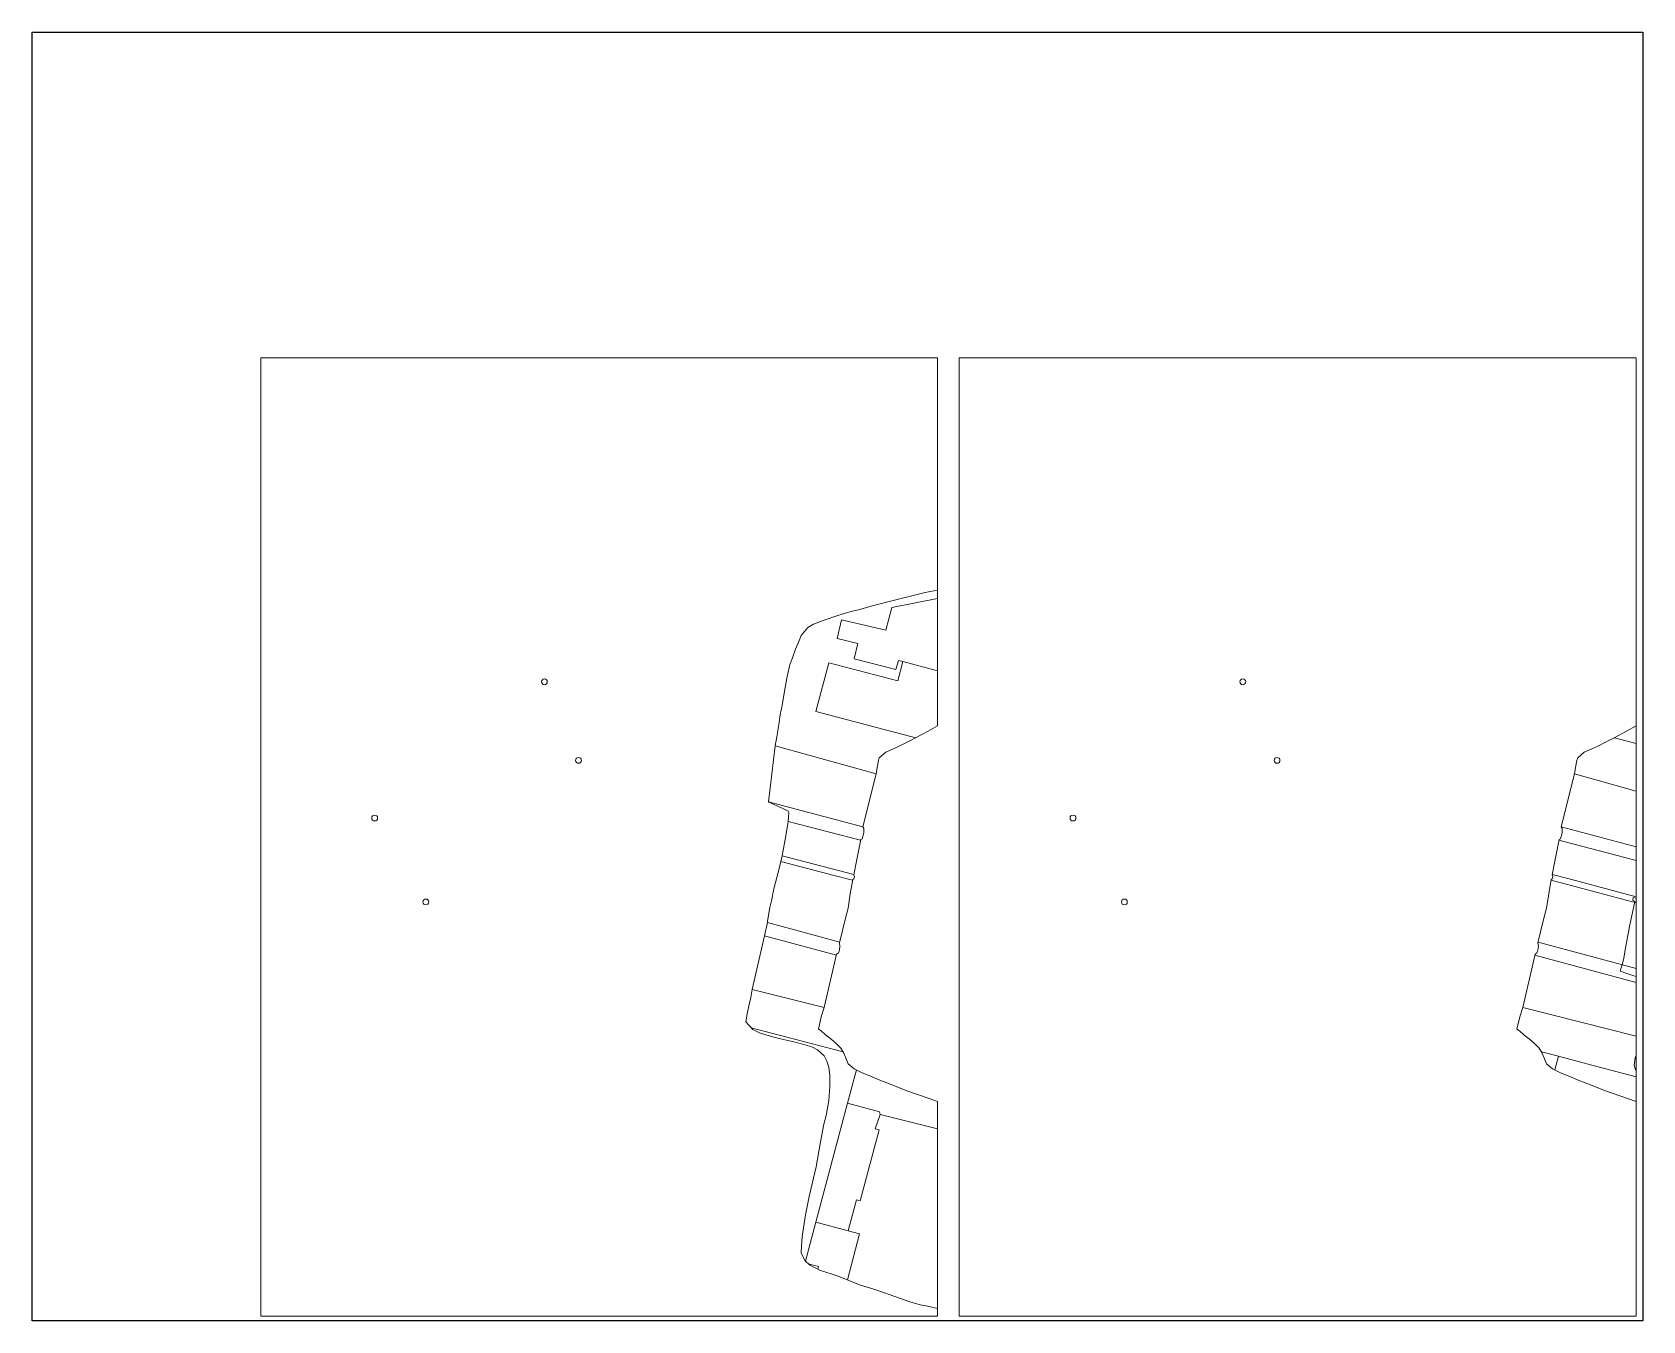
# Model space of a CAD drawing. Header units: millimetres. Extents: x 1864 to 2864, y 1625 to 2425.
import ezdxf

# ---------------------------------------------------------------- set-up
doc = ezdxf.new("R2010")
doc.units = ezdxf.units.MM
doc.layers.add('CORTE', color=1, linetype='Continuous', lineweight=0)
doc.layers.add('MARCAÇÃO', color=2, linetype='Continuous', lineweight=0)

msp = doc.modelspace()

# ---------------------------------------------------------------- linework, layer by layer
msp.add_lwpolyline([(1864.3, 2425.2), (2864.3, 2425.2), (2864.3, 1625.2), (1864.3, 1625.2)], close=True)
at = {"layer": 'CORTE'}
msp.add_lwpolyline([(2426.4, 1994.6), (2426.4, 2223.1), (2006.2, 2223.1), (2006.2, 1628.1), (2426.4, 1628.1), (2426.4, 1761.3)], dxfattribs=at)
msp.add_lwpolyline([(2439.8, 2223.1), (2439.8, 1628.1), (2860.1, 1628.1), (2860.1, 2223.1)], close=True, dxfattribs=at)
at = {"layer": 'CORTE', "elevation": -77.8}
msp.add_lwpolyline([(2426.4, 1994.6), (2420.5, 1991.3), (2412.8, 1987.1), (2408.4, 1984.8), (2402.2, 1981.8), (2397.5, 1979.6), (2394.2, 1978.3), (2390.2, 1974.7), (2389.7, 1973.1), (2389, 1968.7), (2388.2, 1964.8), (2388.2, 1964.7), (2380, 1931.9), (2380.6, 1930.8), (2380.6, 1928.1), (2379.6, 1924.4), (2378.7, 1923.9), (2376.2, 1911.5), (2374.4, 1902), (2374.8, 1901), (2374.4, 1899.6), (2373.7, 1899.1), (2372.2, 1890.3), (2370.8, 1881.4), (2369.2, 1875.2), (2365.5, 1859.8), (2365.8, 1857.8), (2365.5, 1855.3), (2364.9, 1853.6), (2363.7, 1852.8), (2356, 1819.6), (2354.2, 1813.9), (2352.4, 1806.3), (2354.1, 1805.1), (2356.8, 1802.8), (2360.2, 1800.2), (2363.5, 1797.4), (2366.3, 1794.4), (2368.2, 1791.4), (2370, 1786.7), (2370.8, 1784.8), (2374.6, 1781.5), (2379.2, 1779.4), (2384.7, 1777.1), (2391.6, 1774.1), (2396.5, 1772.3), (2407.4, 1768), (2421.1, 1763.1), (2426.4, 1761.3)], dxfattribs=at)
at = {"layer": 'CORTE'}
for centre in [(2182.3, 2021.9, -3367.9), (2615.9, 2021.9, -3367.9), (2203.5, 1973.1, -3367.9), (2637.2, 1973.1, -3367.9), (2076.9, 1937.3, -3367.9), (2510.5, 1937.3, -3367.9), (2108.7, 1885.2, -3367.9), (2542.4, 1885.2, -3367.9)]:
    msp.add_circle(centre, 1.81, dxfattribs=at)
at = {"layer": 'MARCAÇÃO'}
for p, q in [((2362.2, 1901.7, -3367.9), (2329, 1910.3, -3367.9)), ((2329.9, 1913.9, -3367.9), (2374.4, 1902.3, -3367.9)), ((2373.6, 1898.7, -3367.9), (2362.2, 1901.7, -3367.9)), ((2808.1, 1902.3, -3367.9), (2819.3, 1899.3, -3367.9)), ((2860.1, 1884.7, -3367.9), (2807.3, 1898.7, -3367.9)), ((2819.3, 1899.3, -3367.9), (2860.1, 1888.4, -3367.9))]:
    msp.add_line(p, q, dxfattribs=at)
at = {"layer": 'MARCAÇÃO', "flags": 128}
for points, elevation in [([(2426.4, 2078.8), (2421.8, 2078), (2417.8, 2077.1), (2411.3, 2075.4), (2399.6, 2072.6), (2386.6, 2069.2), (2377.4, 2066.6), (2372.6, 2065.5), (2364.4, 2063.1), (2355.4, 2059.9), (2349.3, 2057.6), (2345.8, 2055.6), (2341.8, 2050.6), (2340.2, 2047), (2338.1, 2042.1), (2336.3, 2036.8), (2334.9, 2033.1), (2334.7, 2032.6), (2333, 2025.1), (2331.3, 2016.1), (2329.9, 2007.1), (2328.7, 2001.3), (2328.1, 1996.8), (2327.5, 1992.6), (2326.6, 1987.8), (2325.6, 1982.2), (2321.5, 1947.4), (2321.6, 1947.2), (2322.7, 1946.7), (2326.6, 1944.9), (2330.3, 1943.3), (2333.6, 1941.6), (2334, 1940.7), (2333.6, 1935.2), (2333.5, 1934), (2332.3, 1926.3), (2330.4, 1916.1), (2329.9, 1913.9), (2329, 1910.3), (2327.6, 1904.3), (2324.8, 1893.3), (2323.2, 1885.8), (2322.3, 1881.8), (2320.9, 1873.2), (2320.8, 1872.5), (2319, 1864.2), (2311.3, 1830.9), (2310.4, 1825.9), (2309.5, 1821.6), (2308.5, 1816.7), (2307.4, 1810.8), (2311.7, 1806), (2315.8, 1804), (2320.3, 1802.4), (2325.5, 1801), (2331.5, 1799.7), (2338.1, 1798.1), (2343.9, 1796.6), (2348.3, 1795.2), (2351.9, 1793.4), (2355.9, 1789.7), (2357.7, 1786.4), (2358.8, 1782.6), (2359.5, 1777.5), (2359.5, 1770.7), (2358.8, 1762), (2357.2, 1752.6), (2355.8, 1747.2), (2353.7, 1736.2), (2351.1, 1720.8), (2346.7, 1702.4), (2344.5, 1690.9), (2343.1, 1682.8), (2342.3, 1677.2), (2341.9, 1671.8), (2341.7, 1667.4), (2343.9, 1662.6), (2347, 1659.8), (2353.4, 1656.6), (2364.6, 1652.8), (2378, 1647.5), (2386.9, 1644.8), (2393.5, 1642.5), (2400.5, 1640), (2409.2, 1637), (2415.6, 1635), (2419.3, 1634.4), (2423.7, 1633.5), (2426.4, 1632.8)], -74.3), ([(2860.1, 1994.6), (2854.1, 1991.3), (2846.5, 1987.1), (2842, 1984.8), (2835.9, 1981.8), (2831.2, 1979.6), (2827.9, 1978.3), (2823.9, 1974.7), (2823.3, 1973.1), (2822.6, 1968.7), (2821.8, 1964.8), (2821.8, 1964.7), (2813.7, 1931.9), (2814.3, 1930.8), (2814.2, 1928.1), (2813.2, 1924.4), (2812.3, 1923.9), (2809.9, 1911.5), (2808, 1902), (2808.4, 1901), (2808.1, 1899.6), (2807.4, 1899.1), (2805.9, 1890.3), (2804.4, 1881.4), (2802.9, 1875.2), (2799.2, 1859.8), (2799.5, 1857.8), (2799.2, 1855.3), (2798.5, 1853.6), (2797.4, 1852.8), (2789.7, 1819.6), (2787.9, 1813.9), (2786, 1806.3), (2787.7, 1805.1), (2790.5, 1802.8), (2793.8, 1800.2), (2797.1, 1797.4), (2799.9, 1794.4), (2801.8, 1791.4), (2803.7, 1786.7), (2804.4, 1784.8), (2808.2, 1781.5), (2812.8, 1779.4), (2818.3, 1777.1), (2825.2, 1774.1), (2830.1, 1772.3), (2841.1, 1768), (2854.7, 1763.1), (2860.1, 1761.3)], -77.8), ([(2325.6, 1982.2), (2388.2, 1964.7)], -3367.9), ([(2821.8, 1964.7), (2860.1, 1953.9)], -3367.9), ([(2321.5, 1947.4), (2380, 1931.9)], -3367.9), ([(2378.6, 1923.5), (2333.6, 1935.2)], -3367.9), ([(2813.7, 1931.9), (2860.1, 1919.5)], -3367.9), ([(2860.1, 1911), (2812.2, 1923.5)], -3367.9), ([(2365.7, 1860.3), (2320.8, 1872.5)], -3367.9), ([(2319, 1864.2), (2363.6, 1852.2)], -3367.9), ([(2860.1, 1843.9), (2799.3, 1860.3)], -3367.9), ([(2797.3, 1852.2), (2860.1, 1835.3)], -3367.9), ([(2311.3, 1830.9), (2356, 1819.6)], -3367.9), ([(2789.7, 1819.6), (2860.1, 1801.9)], -3367.9)]:
    msp.add_lwpolyline(points, dxfattribs=dict(at, elevation=elevation))
at = {"layer": 'MARCAÇÃO'}
for points, elevation in [([(2426.4, 2028.7), (2404.9, 2034.4), (2402.1, 2035.1), (2400.5, 2029.6), (2374.7, 2036.2), (2376.8, 2045.6), (2364.1, 2048.7), (2366.8, 2060.3), (2394.3, 2054), (2398.1, 2068.1), (2426.4, 2073.6)], -3367.9), ([(2413, 1987.2), (2350.9, 2003.5), (2358.8, 2033.7), (2401.8, 2022.4), (2404.9, 2034.4), (2426.4, 2028.7)], -3367.9), ([(2860.1, 1983.6), (2846.7, 1987.2)], -3367.9), ([(2860.1, 1838.9), (2858.8, 1839.3), (2854.9, 1840.6), (2850.3, 1842.3), (2851.4, 1846.3), (2852.2, 1849.3), (2854, 1859), (2855.4, 1866.4), (2856.1, 1869.9), (2859.3, 1885.5), (2858, 1886.3), (2858.3, 1887.9), (2860.1, 1887.6)], -81.4), ([(2310.7, 1807.1), (2367.7, 1792.1)], -3367.9), ([(2801.4, 1792.1), (2811.9, 1789.4), (2809.7, 1780.9)], -3367.9), ([(2376, 1780.9), (2370.5, 1760.2), (2350.9, 1686.3), (2344.5, 1662.1)], -3367.9), ([(2426.4, 1744.3), (2390.8, 1753.2), (2390.4, 1754.9), (2370.5, 1760.2), (2376, 1780.9)], -3367.9), ([(2809.7, 1780.9), (2811.9, 1789.4), (2832.7, 1783.9), (2860.1, 1776.7)], -3367.9), ([(2860.1, 1780.8), (2859.8, 1781.1), (2859, 1783.7), (2859.6, 1788.4), (2860.1, 1789.9)], -81.4), ([(2344.5, 1662.1), (2350.9, 1686.3), (2370.9, 1681), (2378, 1679.1), (2370.5, 1650.5)], -3367.9), ([(2352.1, 1657.2), (2352.5, 1658.9), (2346.1, 1660.5)], -3367.9)]:
    msp.add_lwpolyline(points, dxfattribs=dict(at, elevation=elevation))
at = {"layer": 'MARCAÇÃO', "elevation": -3367.9}
msp.add_lwpolyline([(2350.9, 1686.3), (2370.5, 1760.2), (2390.4, 1754.9), (2390.8, 1753.2), (2387.7, 1744.4), (2390.1, 1743.8), (2378.4, 1699.7), (2376, 1700.3), (2370.9, 1681)], close=True, dxfattribs=at)

doc.saveas('drawing.dxf')
